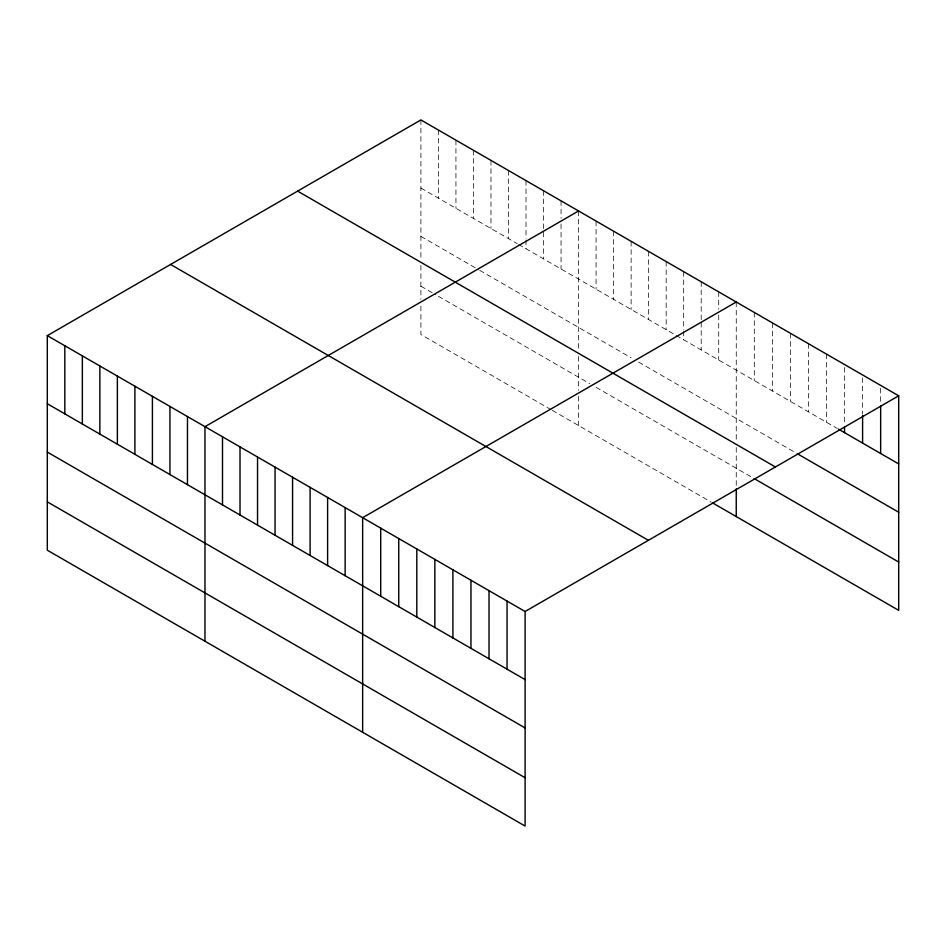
<?xml version="1.0" encoding="UTF-8"?>
<svg xmlns="http://www.w3.org/2000/svg" width="946" height="946" viewBox="0 0 946 946"><rect width="100%" height="100%" fill="white"/><g stroke="black" fill="none" stroke-linecap="round" stroke-linejoin="round"><path stroke-width="0.71" stroke-dasharray="4.73 3.55" d="M420.899 188.053L517.249 243.69M518.503 244.411L674.924 334.718M676.177 335.452L837.328 428.491M420.899 236.382L478.463 269.622M479.705 270.343L631.124 357.765M638.633 362.093L796.414 453.193M420.899 286.177L435.905 294.845M438.412 296.287L589.831 383.709M596.086 387.328L754.293 478.664M551.033 409.642L420.899 334.506L420.899 305.215M552.287 410.363L711.215 502.125M880.655 388.286L880.655 404.226M862.598 377.856L862.598 414.088M844.553 367.438L844.553 423.962M826.497 354.123L826.497 422.235M808.452 343.694L808.452 411.806M790.395 333.276L790.395 401.388M772.35 322.858L772.35 390.97M754.293 312.428L754.293 380.552M736.248 302.011L736.248 441.971M736.248 447.493L736.248 487.285M718.724 291.9L718.724 309.283M718.724 315.089L718.724 360.012M701.211 281.778L701.211 320.907M701.211 322.361L701.211 349.902M683.686 271.668L683.686 329.634M683.686 331.088L683.686 339.78M666.173 261.557L666.173 329.669M648.649 251.435L648.649 319.547M631.124 241.325L631.124 309.437M613.611 231.202L613.611 299.326M596.086 221.092L596.086 289.204M578.574 210.982L578.574 350.931M578.574 356.465L578.574 390.391M578.574 396.244L578.574 425.534M561.049 200.859L561.049 218.254M561.049 224.048L561.049 268.971M543.536 190.749L543.536 258.861M526.011 180.639L526.011 238.605M526.011 240.048L526.011 248.751M508.487 170.517L508.487 238.629M490.974 160.406L490.974 228.518M473.449 150.284L473.449 218.408M455.937 140.174L455.937 208.286M438.412 130.063L438.412 198.175M420.899 119.941L420.899 259.902M420.899 265.436L420.899 299.362"/><path stroke-width="1.42" d="M47.3 335.641L525.101 611.494L525.101 826.059L47.3 550.194L47.3 335.641L420.899 119.941L898.7 395.806L898.7 610.359L712.468 502.846M578.574 210.982L204.975 426.67L204.975 641.234M736.248 302.011L362.649 517.699L362.649 732.263M525.101 611.494L898.7 395.806M838.534 429.177L898.7 463.918M797.62 453.891L898.7 512.247M297.612 191.127L775.413 466.981M754.293 478.664L898.7 562.042M170.587 264.454L648.388 540.32M47.3 403.753L525.101 679.606M47.3 452.082L525.101 727.935M47.3 501.865L525.101 777.73M880.655 405.668L880.655 453.501M862.598 415.542L862.598 443.071M844.553 426.859L844.553 432.653M736.248 488.751L736.248 516.575M507.056 601.077L507.056 669.189M489.011 590.659L489.011 658.771M470.954 580.229L470.954 648.341M452.909 569.811L452.909 637.923M434.853 559.393L434.853 627.505M416.808 548.964L416.808 617.088M398.751 538.546L398.751 606.658M380.706 528.128L380.706 596.24M345.136 507.588L345.136 575.7M327.612 497.478L327.612 565.59M310.099 487.356L310.099 555.468M292.574 477.245L292.574 545.357M275.05 467.135L275.05 535.247M257.537 457.013L257.537 525.125M240.012 446.902L240.012 515.014M222.499 436.78L222.499 504.904M187.462 416.559L187.462 484.671M169.937 406.437L169.937 474.549M152.412 396.327L152.412 464.439M134.9 386.216L134.9 454.328M117.375 376.094L117.375 444.206M99.862 365.984L99.862 434.096M82.337 355.862L82.337 423.985M64.825 345.751L64.825 413.863"/></g></svg>
